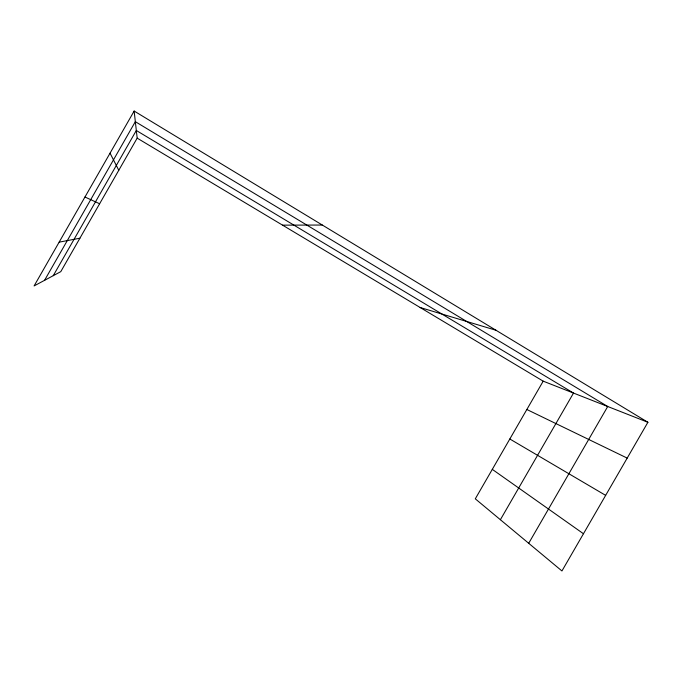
<?xml version="1.0" encoding="UTF-8"?>
<svg xmlns="http://www.w3.org/2000/svg" width="682" height="682" viewBox="0 0 682 682"><rect width="100%" height="100%" fill="white"/><g stroke="black" fill="none" stroke-linecap="round" stroke-linejoin="round"><path stroke-width="1.02" d="M134.149 111.038L34.1 285.928L60.775 271.649L137.176 138.131L134.149 111.038L647.9 422.286L561.942 570.962L475.294 498.832L543.196 381.161L647.9 422.286M44.56 280.328L135.334 121.669L607.722 406.506L528.703 543.29M53.247 275.681L136.323 130.484L573.511 393.062L500.383 519.718M59.146 242.153L79.905 238.214M282.553 225.145L322.322 225.043M420.121 307.497L496.01 330.267M84.969 197.013L99.623 203.756M526.845 409.498L627.201 458.099M509.821 438.995L605.65 495.371M137.176 138.131L543.196 381.161M492.302 469.361L583.468 533.742M110.049 153.169L118.779 170.287"/></g></svg>
